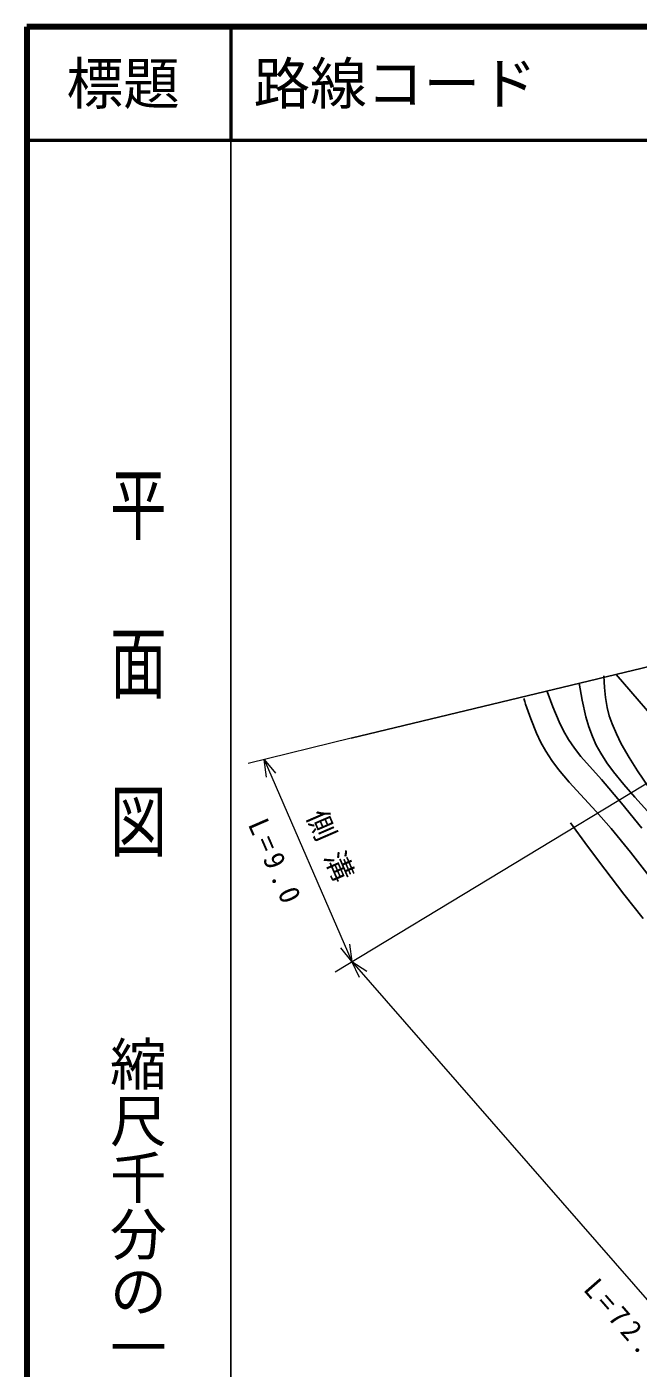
# Model space of a CAD drawing. Units: millimetres, scale not verified. Extents: x 40000 to 680000, y 20000 to 380000.
# Drawn here: x 40000 to 93946, y 261663 to 380000 of the extents above; entities that cross this region are included whole.
import ezdxf
from ezdxf.enums import TextEntityAlignment as Align

# ---------------------------------------------------------------- set-up
doc = ezdxf.new("R2010")
doc.units = ezdxf.units.MM
doc.header["$LTSCALE"] = 1000
for name, color, linetype, lineweight in [('M-BGD', 7, 'Continuous', 25), ('M-BMK-OTRS', 5, 'Continuous', 25), ('M-STR-HTXT', 7, 'Continuous', 13), ('M-TTL', 2, 'Continuous', 140), ('M-TTL-BAND', 7, 'Continuous', 25), ('M-TTL-LINE', 7, 'Continuous', 50)]:
    doc.layers.add(name, color=color, linetype=linetype, lineweight=lineweight)
doc.layers.add('M-TTL-TXT', color=7, linetype='Continuous')
doc.styles.add('@ＭＳ ゴシック', font='')
doc.styles.add('ＭＳ ゴシック', font='')
doc.styles.get('@ＭＳ ゴシック').set_extended_font_data('@MS Gothic')
doc.styles.get('ＭＳ ゴシック').set_extended_font_data('MS Gothic')

msp = doc.modelspace()

# ---------------------------------------------------------------- linework, layer by layer
at = {"layer": 'M-BGD'}
for p, q in [((88730, 322099), (89006, 320602)), ((90943, 322209), (90916, 322731)), ((90975, 321699), (90943, 322209)), ((91991, 322860), (99083, 314636)), ((83932, 320484), (83845, 320743)), ((85920, 321365), (86415, 320010)), ((91058, 320824), (90975, 321699)), ((91200, 319962), (91058, 320824)), ((84016, 320235), (83932, 320484)), ((84469, 318940), (84016, 320235)), ((86415, 320010), (86965, 318678)), ((89006, 320602), (89340, 319121)), ((91391, 319222), (91200, 319962)), ((84971, 317686), (84469, 318940)), ((86965, 318678), (87349, 317893)), ((89340, 319121), (89595, 318244)), ((91639, 318505), (91391, 319222)), ((92019, 317619), (91639, 318505)), ((85357, 316870), (84971, 317686)), ((87349, 317893), (87790, 317132)), ((89595, 318244), (89908, 317383)), ((89908, 317383), (90249, 316633)), ((92456, 316754), (92019, 317619)), ((85796, 316084), (85357, 316870)), ((86333, 315267), (85796, 316084)), ((87790, 317132), (88319, 316365)), ((88319, 316365), (88900, 315631)), ((90249, 316633), (90645, 315908)), ((93150, 315539), (92456, 316754)), ((86916, 314487), (86333, 315267)), ((88900, 315631), (90719, 313589)), ((90645, 315908), (91172, 315082)), ((91172, 315082), (91759, 314276)), ((93891, 314361), (93150, 315539)), ((87869, 313354), (86916, 314487)), ((91759, 314276), (92678, 313151)), ((94896, 312896), (93891, 314361)), ((88868, 312259), (87869, 313354)), ((90719, 313589), (92487, 311511)), ((92678, 313151), (93658, 312047)), ((90238, 310787), (88868, 312259)), ((92487, 311511), (94262, 309312)), ((93658, 312047), (95341, 310196)), ((91551, 309288), (90238, 310787)), ((89485, 307722), (87977, 309781)), ((93254, 307190), (91551, 309288)), ((90999, 305681), (89485, 307722)), ((94905, 305061), (93254, 307190)), ((92675, 303488), (90999, 305681)), ((94397, 301333), (92675, 303488))]:
    msp.add_line(p, q, dxfattribs=at)
at = {"layer": 'M-BMK-OTRS'}
msp.add_line((98171, 324357), (68630, 317242), dxfattribs=at)
at = {"layer": 'M-STR-HTXT'}
for p, q in [((68630, 317242), (59542, 315005)), ((61157, 313806), (60956, 315353)), ((60956, 315353), (61945, 314147)), ((60956, 315353), (68686, 297529)), ((67210, 296635), (97605, 315030)), ((68686, 297529), (67697, 298735)), ((68485, 299076), (68686, 297529)), ((69348, 296115), (68686, 297529)), ((68686, 297529), (69995, 296680)), ((68686, 297529), (120675, 237971))]:
    msp.add_line(p, q, dxfattribs=at)
at = {"layer": 'M-TTL'}
for p, q in [((40000, 380000), (40000, 20000)), ((680000, 380000), (40000, 380000))]:
    msp.add_line(p, q, dxfattribs=at)
at = {"layer": 'M-TTL-BAND'}
msp.add_line((58000, 370000), (58000, 20000), dxfattribs=at)
at = {"layer": 'M-TTL-LINE'}
for p, q in [((58000, 380000), (58000, 370000)), ((40000, 370000), (680000, 370000))]:
    msp.add_line(p, q, dxfattribs=at)

# ---------------------------------------------------------------- texts
at = {"layer": 'M-STR-HTXT', "style": 'ＭＳ ゴシック', "width": 1.05}
msp.add_text('側 溝', height=1833, rotation=293.478, dxfattribs=at).set_placement((64139, 310196), align=Align.BOTTOM_LEFT)
at = {"layer": 'M-STR-HTXT', "char_height": 1833, "attachment_point": 7, "style": 'ＭＳ ゴシック'}
for s, insert, rotation in [('\\T1.32;L=9.0', (59450, 309654), 293.478), ('\\T1.32;L=72.0', (88994, 268565), 311.178)]:
    msp.add_mtext(s, dxfattribs=dict(at, insert=insert, rotation=rotation))
at = {"layer": 'M-TTL-BAND', "style": '@ＭＳ ゴシック', "width": 1.4}
msp.add_text('平  面  図', height=3666, rotation=270, dxfattribs=at).set_placement((49777, 306475), align=Align.MIDDLE_RIGHT)
at = {"layer": 'M-TTL-BAND', "style": '@ＭＳ ゴシック'}
msp.add_text('縮尺千分の一', height=3666, rotation=270, dxfattribs=at).set_placement((49777, 261030), align=Align.MIDDLE_RIGHT)
at = {"layer": 'M-TTL-TXT', "style": 'ＭＳ ゴシック'}
msp.add_text('標題', height=3666, dxfattribs=at).set_placement((48500, 375000), align=Align.MIDDLE_CENTER)
msp.add_text('路線コード', height=3666, dxfattribs=at).set_placement((60000, 375000), align=Align.MIDDLE_LEFT)

doc.saveas('drawing.dxf')
